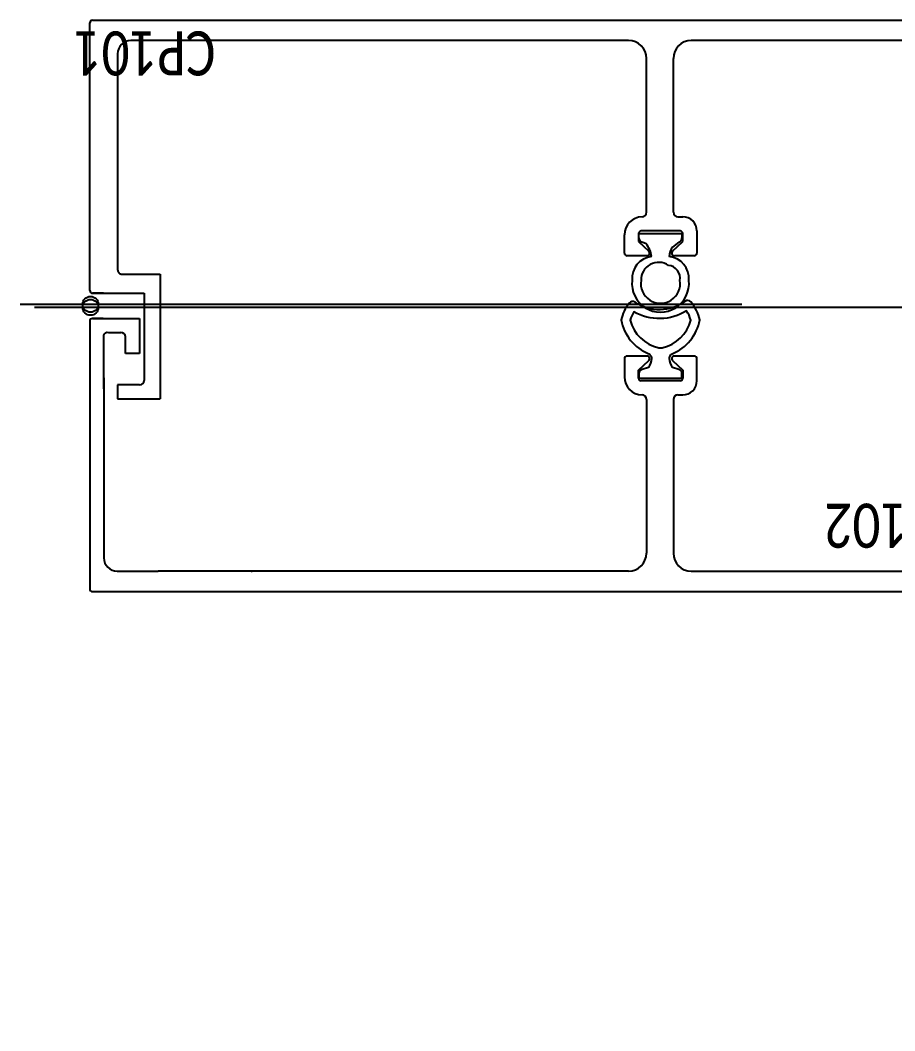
# Model space of a CAD drawing. Header units: millimetres. Extents: x 182 to 305, y 81 to 164.
# Drawn here: x 260.941 to 261.04, y 108.7479 to 108.8623 of the extents above; entities that cross this region are included whole.
import ezdxf

# ---------------------------------------------------------------- set-up
doc = ezdxf.new("R2010")
doc.units = ezdxf.units.MM
doc.linetypes.add('ACAD_ISO04W100', pattern=[30.5, 24, -3, 0.5, -3])
for name, color, linetype in [('Cascio-Accesorios', 7, 'Continuous'), ('Cascio-Perfil', 7, 'Continuous'), ('Cascio-Perfil Crudo', 7, 'Continuous'), ('Cascio-Silicona', 7, 'Continuous')]:
    doc.layers.add(name, color=color, linetype=linetype)
doc.layers.add('Cascio-vidrio', color=7, linetype='Continuous', lineweight=9)
doc.styles.add('ROMANS', font='calibri.ttf', dxfattribs={"width": 0.8})

# ---------------------------------------------------------------- blocks, each defined once
blk = doc.blocks.new('A$C374C1684')
at = {"layer": 'Cascio-Accesorios', "color": 8, "ltscale": 5}
for p, q in [((1.363453, 14.473651, -45100.158411), (5.869489, 14.473651, -45100.158411)), ((0.731875, 2.684201, -45100.158411), (0.731875, 12.789444, -45100.158411)), ((0.731875, 12.789444, -45100.158411), (0.731875, 11.105237, -45100.158411)), ((6.501067, 2.684201, -45100.158411), (6.501067, 12.789444, -45100.158411)), ((6.501067, 12.789444, -45100.158411), (6.501067, 11.105237, -45100.158411)), ((6.501067, 2.684201, -45100.158411), (6.501067, 12.789444, -45100.158411)), ((6.501067, 12.789444, -45100.158411), (6.501067, 11.105237, -45100.158411)), ((0.731875, 3.736831, -45100.158411), (0.731875, 11.736815, -45100.158411)), ((6.501067, 3.736831, -45100.158411), (6.501067, 11.736815, -45100.158411)), ((6.501067, 3.736831, -45100.158411), (6.501067, 11.736815, -45100.158411)), ((1.363453, 11.105237, -45100.158411), (5.869489, 11.105237, -45100.158411)), ((0.731875, 4.368408, -45100.158411), (0.731875, 2.684201, -45100.158411)), ((1.363453, 4.368408, -45100.158411), (5.869489, 4.368408, -45100.158411)), ((6.501067, 4.368408, -45100.158411), (6.501067, 2.684201, -45100.158411)), ((6.501067, 4.368408, -45100.158411), (6.501067, 2.684201, -45100.158411)), ((1.363453, 0.999994, -45100.158411), (5.869489, 0.999994, -45100.158411))]:
    blk.add_line(p, q, dxfattribs=at)
at = {"layer": 'Cascio-Accesorios', "color": 8, "ltscale": 5, "elevation": -45100.158411}
blk.add_lwpolyline([(0.749997, 15.473649), (-2e-06, 15.473649), (-2e-06, -4e-06), (0.749997, -4e-06)], close=True, dxfattribs=at)
at = {"layer": 'Cascio-Accesorios', "color": 8, "ltscale": 5}
for centre, radius, start, end in [((3.293274, 12.789444, -45100.158411), 2.561398385964991, 138.88791, 221.11209), ((3.939669, 12.789444, -45100.158411), 2.561398385964991, 318.88791, 41.11209), ((10.030102, 7.736823, -45100.158411), 9.29822701754498, 158.760689, 201.239311), ((1.363453, 11.105237, -45100.158411), 5.35e-14, 90, 352.224181), ((5.869489, 11.105237, -45100.158411), 5.35e-14, 187.775819, 90), ((-2.79716, 7.736823, -45100.158411), 9.29822701754498, 338.760689, 21.239311), ((3.293274, 2.684201, -45100.158411), 2.561398385965, 138.88791, 221.11209), ((3.939669, 2.684201, -45100.158411), 2.561398385965, 318.88791, 41.11209)]:
    blk.add_arc(centre, radius, start, end, dxfattribs=at)
blk = doc.blocks.new('bulon 7.95x32')
at = {"layer": 'Cascio-Accesorios', "color": 8, "lineweight": 9, "ltscale": 5}
for p, q in [((-0.594381, 6.976516), (-5.907895, 6.976516)), ((-6.502276, 5.226516), (-6.502276, -5.066151)), ((0, 5.066151), (0, -5.066151)), ((-0.594381, 3.476516), (-5.907895, 3.476516)), ((31.65, 3.951518, 178402.451728), (0, 3.951522)), ((32, 3.601518, 168490.710426), (0, 3.601522)), ((31.65, 3.951518, 168490.710426), (32, 3.601518, 168490.710426)), ((32, -3.648486, -168490.710426), (32, 3.601518, 168490.710426)), ((-0.594381, -3.523484), (-5.907895, -3.523484)), ((32, -3.648486, 168490.710426), (0, -3.64849)), ((31.65, -3.998486, 178402.451728), (0, -3.99849)), ((31.65, -3.998486, 168490.710426), (32, -3.648486, 168490.710426)), ((-0.594381, -7.023484), (-5.907895, -7.023484))]:
    blk.add_line(p, q, dxfattribs=at)
blk.add_lwpolyline([(0, -7.5), (1, -7.5), (1, 7.5), (0, 7.5)], close=True, dxfattribs=at)
for centre, radius, start, end in [((-3.628878, 5.226516), 2.873398579991203, 142.480248, 217.519752), ((-2.873399, 5.226516), 2.873398579991203, 322.480248, 37.519752), ((4.084644, -0.023484), 10.58776801368911, 160.696615, 199.303385), ((-10.58692, -0.023484), 10.58776801368911, 340.696615, 19.303385), ((-3.665039, -5.273484), 2.844802801618548, 142.03668, 217.96332)]:
    blk.add_arc(centre, radius, start, end, dxfattribs=at)
at = {"layer": 'Cascio-Accesorios', "color": 8, "ltscale": 10}
blk.add_arc((-4.224417, 3.279967), 5.02e-14, 90, 352.224181, dxfattribs=at)
at = {"layer": 'Cascio-Accesorios', "color": 8}
blk.add_arc((-2.837237, -5.273484), 2.844802801618548, 322.03668, 37.96332, dxfattribs=at)
blk = doc.blocks.new('U 20x20-JL')
at = {"layer": 'Cascio-Perfil Crudo'}
blk.add_lwpolyline([(-20, 1.5), (0, 1.5), (0, 0), (-18.5, 0), (-18.5, -17), (0, -17), (0, -18.5), (-20, -18.5)], close=True, dxfattribs=at)
blk = doc.blocks.new('DVH 6+12+4-4')
at = {"layer": 'Cascio-vidrio', "lineweight": 5}
h = blk.add_hatch(dxfattribs=at)
h.set_pattern_fill('AR-SAND', color=9, scale=0.025, style=0)
h.set_pattern_definition([(217.5, (241.7351618146152, 295.972306516208), (0.0400007823996012, -1.223533093323355), [0, -0.9652, 0, -1.079499999999999, 0, -1.031875]), (187.5, (241.7351618146152, 295.972306516208), (-1.123808207845007, -1.792062751420885), [0, -0.5206999999999989, 0, -0.8699499999999989, 0, -0.3333749999999995]), (147.4999999999999, (242.5162118112296, 295.972306516208), (-1.977480925603646, -0.0035929616963642), [0, -0.3174999999999998, 0, -1.142999999999998, 0, -1.492249999999999]), (137.5, (242.5162118112296, 295.972306516208), (-1.908891131180743, -0.5573233081430404), [0, -0.15875, 0, -0.7493, 0, -0.8572500000000001])])
h.paths.add_polyline_path([(-20.7599999962747, -5.200000002793784), (-20.7599999962747, 0.8000000000001817), (-8.759999999999991, 0.8000000000001817), (-8.759999999999991, -5.200000002793784), (-11.7599999962747, -3.20000000093114), (-17.75999999999999, -3.20000000093114)])
at = {"layer": 'Cascio-vidrio', "ltscale": 0.8}
h = blk.add_hatch(color=9, dxfattribs=at)
h.dxf.hatch_style = 1
h.paths.add_polyline_path([(-4.759999999999991, -96.52103548087601), (-4, -96.52103548087601), (-4, 0), (-4.759999999999991, 0)])
at = {"layer": 'Cascio-vidrio', "lineweight": 5}
h = blk.add_hatch(dxfattribs=at)
h.set_pattern_fill('HONEY', color=9, scale=7.5, style=0)
h.set_pattern_definition([(180, (-1247.152915453762, -7950.731343706883), (-1.40625, 0.8118988125000001), [0.9375000000000008, -1.875]), (59.99999999999996, (-1247.152915453762, -7950.731343706883), (1.406249996927418, 0.8118988178218666), [0.9374999999999976, -1.874999999999993]), (120, (-1247.152915453762, -7950.731343706883), (-3.0725814e-09, 1.623797630321865), [-1.874999999999995, 0.9374999999999984])])
h.paths.add_polyline_path([(-11.91138781815766, -3.699999999999818), (-17.60861218184231, -3.699999999999818), (-20.2599999962747, -5.467591882496889), (-20.2599999962747, -11.70000000093114), (-9.259999999999991, -11.70000000093114), (-9.259999999999991, -5.467591882496889)])
at = {"layer": 'Cascio-vidrio', "color": 9, "ltscale": 0.8}
for p, q in [((-25.76, -96.521035), (-25.76, 0.8)), ((-24.76, -96.521035), (-24.76, 0.8)), ((-23.76, -96.521035), (-23.76, 0.8)), ((-22.76, -96.521035), (-22.76, 0.8)), ((-21.76, -96.521035), (-21.76, 0.8)), ((-7.76, -96.521035), (-7.76, 0.8)), ((-6.76, -96.521035), (-6.76, 0.8)), ((-5.76, -96.521035), (-5.76, 0.8)), ((-3, -96.521035), (-3, 0.8)), ((-2, -96.521035), (-2, 0.8)), ((-1, -96.521035), (-1, 0.8))]:
    blk.add_line(p, q, dxfattribs=at)
at = {"layer": 'Cascio-vidrio', "lineweight": 5}
blk.add_line((-7.76, 0.8), (-21.56, 0.8), dxfattribs=at)
at = {"layer": 'Cascio-vidrio', "lineweight": 13}
for p, q in [((-17.76, -3.2), (-20.76, -5.2)), ((-17.76, -3.2), (-11.76, -3.2)), ((-11.76, -3.2), (-8.76, -5.2)), ((-17.608612, -3.7), (-20.26, -5.467592)), ((-17.608612, -3.7), (-11.911388, -3.7)), ((-11.911388, -3.7), (-9.26, -5.467592)), ((-20.76, -12.2), (-20.76, -5.2)), ((-20.26, -11.7), (-20.26, -5.467592)), ((-9.26, -5.467592), (-9.26, -11.7)), ((-8.76, -5.2), (-8.76, -12.2)), ((-8.76, -12.2), (-20.76, -12.2)), ((-9.26, -11.7), (-20.26, -11.7))]:
    blk.add_line(p, q, dxfattribs=at)
at = {"layer": 'Cascio-vidrio', "ltscale": 0.8}
for points in [[(-26.76, -96.521035), (-26.76, 0), (-25.96, 0.8), (-21.56, 0.8), (-20.76, 0), (-20.76, -96.521035)], [(-8.76, -96.521035), (-8.76, 0), (-7.96, 0.8), (-5.56, 0.8), (-4.76, 0), (-4.76, -96.521035)], [(0, -96.521035), (0, 0), (-0.8, 0.8), (-3.2, 0.8), (-4, 0), (-4, -96.521035)]]:
    blk.add_lwpolyline(points, dxfattribs=at)
at = {"layer": 'Cascio-vidrio', "color": 9, "ltscale": 0.8}
blk.add_lwpolyline([(-4.76, -96.521035), (-4.76, 0), (-4, 0), (-4, -96.521035)], dxfattribs=at)
blk = doc.blocks.new('A$C563B6C09')
at = {"layer": 'Cascio-Accesorios'}
h = blk.add_hatch(dxfattribs=at)
h.set_pattern_fill('ANSI33', color=8, scale=5.079944, angle=135, style=0)
h.set_pattern_definition([(7e-15, (72753.01246871294, -14790.05700748576), (2e-16, -1.26998602911885), []), (7e-15, (72753.64746172645, -14789.42201447227), (2e-16, -1.26998602911885), [0.6349930145594253, -0.3174965072797126])])
h.paths.add_polyline_path([(73.15357772168403, 27.6529555413963), (80.26549948474616, 27.6529555413963), (80.26549948474616, 34.67277338148051), (73.15357772168403, 34.67277338148051)])
at = {"layer": 'Cascio-Silicona'}
h = blk.add_hatch(dxfattribs=at)
h.set_pattern_fill('AR-SAND', color=256, scale=0.507994, style=0)
h.set_pattern_definition([(142.5, (72753.01246871294, -14790.05700748576), (0.0320002738905932, 0.9788157068883356), [0, -0.7721515057042612, 0, -0.8635904998008181, 0, -0.8254909189272529]), (172.5, (72753.01246871294, -14790.05700748576), (-0.8990366761400013, 1.433634429989801), [0, -0.4165554175509829, 0, -0.6959523439571301, 0, -0.2666970661149586]), (212.5, (72753.63730183928, -14790.05700748576), (-1.581966662847426, 0.0028747675719924), [0, -0.25399720582377, 0, -0.9143899409655722, 0, -1.193786867371718]), (222.5, (72753.63730183928, -14790.05700748576), (-1.52709551582772, 0.4458542822261965), [0, -0.126998602911885, 0, -0.5994334057440974, 0, -0.6857924557241794])])
h.paths.add_polyline_path([(80.26549948474616, 27.6529555413963), (97.35331150562608, 27.6529555413963), (97.35331150562608, 34.67277338148051), (80.26549948474616, 34.67277338148051)])
for centre, radius in [((105.65322, 274.588948), 0.8951173252639819), ((105.65322, 274.587629), 0.8951074783792398), ((105.65322, 0.895036), 0.8951173252639819), ((105.65322, 0.895408), 0.8951074783792398)]:
    blk.add_circle(centre, radius)
at = {"layer": 'Cascio-Accesorios'}
blk.add_line((73.153578, 34.97277), (73.153578, 27.652956), dxfattribs=at)
for points in [[(99.53394, 211.111887, -0.099387), (98.49759, 211.450501), (98.282937, 212.170028, 0.331632), (97.803809, 212.527086), (97.315155, 212.527086), (97.315155, 207.659822), (97.803809, 207.659822, 0.331632), (98.282937, 208.01688), (98.49759, 208.736407, -0.099387), (99.53394, 209.075021, -0.336481), (100.055069, 208.768644, 0.253762), (103.89775, 205.643503, 0.126459), (105.923964, 206.660143, 0.392085), (105.996447, 207.335949, -0.321125), (105.889252, 212.965575, 0.392085), (105.791096, 213.638132, 0.116798), (103.89775, 214.543405, 0.254204), (100.055069, 211.418264, -0.336481)], [(100.752756, 209.885986, 0.29008), (103.881746, 206.669115, 0.08071), (104.917093, 207.145584, -0.275129), (104.803434, 213.114713, 0.071164), (103.881356, 213.517901, 0.291061), (100.75217, 210.29401, 0.10309)], [(99.53394, 91.111887, -0.099387), (98.49759, 91.450501), (98.282937, 92.170028, 0.331632), (97.803809, 92.527086), (97.315155, 92.527086), (97.315155, 87.659822), (97.803809, 87.659822, 0.331632), (98.282937, 88.01688), (98.49759, 88.736407, -0.099387), (99.53394, 89.075021, -0.336481), (100.055069, 88.768644, 0.253762), (103.89775, 85.643503, 0.126459), (105.923964, 86.660143, 0.392085), (105.996447, 87.335949, -0.321125), (105.889252, 92.965575, 0.392085), (105.791096, 93.638132, 0.116798), (103.89775, 94.543405, 0.254204), (100.055069, 91.418264, -0.336481)], [(100.752756, 89.885986, 0.29008), (103.881746, 86.669115, 0.08071), (104.917093, 87.145584, -0.275129), (104.803434, 93.114713, 0.071164), (103.881356, 93.517901, 0.291061), (100.75217, 90.29401, 0.10309)]]:
    blk.add_lwpolyline(points, format="xyb", close=True, dxfattribs=at)
blk.add_lwpolyline([(73.153578, 27.652956), (80.265499, 27.652956), (80.265499, 34.672773), (73.153578, 34.672773)], close=True, dxfattribs=at)
at = {"layer": 'Cascio-Perfil', "color": 8, "linetype": 'ACAD_ISO04W100', "ltscale": 0.5}
blk.add_line((105.65322, 0.895036), (105.65322, 282.544312), dxfattribs=at)
at = {"layer": 'Cascio-Perfil'}
for p, q in [((104.05322, 274.372773), (104.05322, 269.045798)), ((100.078252, 269.045798), (100.078252, 270.645781)), ((100.078252, 270.645781), (101.98322, 270.645781)), ((104.05322, 269.045798), (100.078252, 269.045798)), ((75.45322, 213.717643), (75.45322, 266.922773)), ((99.503288, 214.172119), (97.435311, 214.172119)), ((99.803285, 211.617951), (99.803285, 213.872122)), ((94.895902, 211.685666), (77.48553, 211.685666)), ((97.003315, 207.872188), (97.003315, 212.27214)), ((97.303312, 212.572136), (98.203302, 212.572136)), ((98.203302, 212.572136), (99.283884, 211.413354)), ((94.895339, 208.637699), (77.48553, 208.637699)), ((99.283884, 208.730974), (98.203302, 207.572191)), ((99.803285, 206.272206), (99.803285, 208.526377)), ((95.403333, 208.129705), (95.403333, 207.572191)), ((98.203302, 207.572191), (97.303312, 207.572191)), ((97.003315, 205.972209), (99.503288, 205.972209)), ((-0.000466, 154.672773), (73.45322, 154.672773)), ((-0.000466, 154.672773), (73.45322, 154.672773)), ((75.899334, 154.672773), (95.298939, 154.672773)), ((75.45322, 93.717643), (75.45322, 146.922773)), ((99.503288, 94.172119), (97.435311, 94.172119)), ((99.803285, 91.617951), (99.803285, 93.872122)), ((94.895902, 91.685666), (77.48553, 91.685666)), ((97.003315, 87.872188), (97.003315, 92.27214)), ((97.303312, 92.572136), (98.203302, 92.572136)), ((98.203302, 92.572136), (99.283884, 91.413354)), ((94.895339, 88.637699), (77.48553, 88.637699)), ((95.403333, 88.129705), (95.403333, 87.572191)), ((99.283884, 88.730974), (98.203302, 87.572191)), ((99.803285, 86.272206), (99.803285, 88.526377)), ((98.203302, 87.572191), (97.303312, 87.572191)), ((97.003315, 85.972209), (99.503288, 85.972209)), ((-0.000466, 34.672773), (73.45322, 34.672773)), ((75.899334, 34.672773), (95.298939, 34.672773))]:
    blk.add_line(p, q, dxfattribs=at)
at = {"layer": 'Cascio-Perfil', "color": 9, "linetype": 'ACAD_ISO04W100', "ltscale": 0.5}
blk.add_line((105.65322, 0.895408), (105.65322, 180.75199), dxfattribs=at)
at = {"layer": 'Cascio-Perfil'}
for points in [[(104.05322, 273.172773), (104.05322, 274.372773, 0.414214), (103.75322, 274.672773), (73.45322, 274.672773, 0.414214), (73.15322, 274.372773), (73.15322, 154.972773, 0.414214), (73.45322, 154.672773), (75.899334, 154.672773)], [(97.3299, 273.072773), (76.95322, 273.072773, 0.414214), (75.45322, 271.572773), (75.45322, 266.922773)], [(96.10322, 273.072773), (102.18322, 273.072773, -0.414214), (102.48322, 272.572773), (102.48322, 271.145781)], [(95.75322, 157.472773), (78.45322, 157.472773, -0.414214), (75.45322, 160.472773), (75.45322, 173.272773)], [(95.75322, 154.672773), (73.45322, 154.672773, 0.414214), (73.15322, 154.372773), (73.15322, 34.972773, 0.414214), (73.45322, 34.672773), (75.899334, 34.672773)], [(95.75322, 153.072773), (76.95322, 153.072773, 0.414214), (75.45322, 151.572773), (75.45322, 146.922773)], [(99.528203, 37.472773), (78.45322, 37.472773, -0.414214), (75.45322, 40.472773), (75.45322, 53.272773)], [(95.298939, 34.672773), (106.953203, 34.672773, 0.414214), (107.253203, 34.972773), (107.253203, 50.264517)], [(104.453203, 50.264517), (104.453203, 40.472773, -0.414214), (101.453203, 37.472773), (99.528203, 37.472773)]]:
    blk.add_lwpolyline(points, format="xyb", dxfattribs=at)
for points in [[(75.45322, 256.322773), (75.35322, 256.422773)], [(75.453552, 206.605721), (75.45322, 173.272773)], [(79.007107, 154.672773), (81.757484, 154.672773)], [(79.0074, 154.672773), (81.757747, 154.672773)], [(95.298939, 154.672773), (95.75322, 154.672773)], [(97.3299, 153.072773), (97.25322, 153.072773)], [(75.45322, 136.322773), (75.35322, 136.422773)], [(75.453552, 86.605721), (75.45322, 53.272773)], [(107.253203, 50.264517), (104.453203, 50.264517)], [(79.007107, 34.672773), (81.757484, 34.672773)], [(79.0074, 34.672773), (81.757747, 34.672773)]]:
    blk.add_lwpolyline(points, dxfattribs=at)
at = {"layer": 'Cascio-Perfil', "color": 1}
for points in [[(95.75322, 163.172773), (78.45322, 163.172773), (78.45322, 157.472773), (95.75322, 157.472773)], [(95.112556, 146.172773), (78.45322, 146.172773), (78.45322, 153.072773), (95.112556, 153.072773)]]:
    blk.add_lwpolyline(points, close=True, dxfattribs=at)
at = {"layer": 'Cascio-Perfil'}
for centre, radius, start, end in [((101.98322, 271.145781), 0.5, 270, 0), ((97.435311, 212.140141), 2.03197764659016, 90, 178.792653), ((99.503288, 213.872122), 0.2999966997979081, 360, 90), ((77.48553, 213.717643), 2.03197764659016, 180, 270), ((94.895902, 212.19366), 0.5079944116475402, 270, 358.792653), ((97.303312, 212.27214), 0.2999966997979081, 90, 180), ((99.503288, 211.617951), 0.299996699794957, 223, 0), ((77.48553, 206.605721), 2.03197764659016, 90, 180), ((94.895339, 208.129705), 0.5079944116475402, 0, 90), ((99.503288, 208.526377), 0.2999966997979081, 360, 137), ((97.003315, 207.572191), 1.599982398946815, 180, 270), ((97.303312, 207.872188), 0.2999966997979081, 180, 270), ((99.503288, 206.272206), 0.2999966997997561, 270, 0), ((97.435311, 92.140141), 2.03197764659016, 90, 178.792653), ((99.503288, 93.872122), 0.2999966997979081, 360, 90), ((77.48553, 93.717643), 2.03197764659016, 180, 270), ((94.895902, 92.19366), 0.5079944116475402, 270, 358.792653), ((97.303312, 92.27214), 0.2999966997979081, 90, 180), ((99.503288, 91.617951), 0.299996699794957, 223, 0), ((77.48553, 86.605721), 2.03197764659016, 90, 180), ((94.895339, 88.129705), 0.5079944116475402, 0, 90), ((99.503288, 88.526377), 0.2999966997979081, 360, 137), ((97.003315, 87.572191), 1.599982398946815, 180, 270), ((97.303312, 87.872188), 0.2999966997979081, 180, 270), ((99.503288, 86.272206), 0.2999966997997561, 270, 0)]:
    blk.add_arc(centre, radius, start, end, dxfattribs=at)
at = {"layer": 'Cascio-Silicona', "color": 1}
blk.add_lwpolyline([(80.265499, 27.652956), (97.353312, 27.652956), (97.353312, 34.672773), (80.265499, 34.672773)], close=True, dxfattribs=at)
at = {"xscale": -0.999919, "yscale": 0.999919, "zscale": 0.999919, "rotation": 270}
blk.add_blockref('DVH 6+12+4-4', (96.85528, 27.652878), dxfattribs=at)
at = {"layer": 'Cascio-Perfil', "xscale": 0.999998, "yscale": 0.999998, "zscale": 0.999998, "rotation": 90}
blk.add_blockref('bulon 7.95x32', (87.612571, 143.672775), dxfattribs=at)
at = {"layer": 'Cascio-Perfil', "rotation": 90}
blk.add_blockref('A$C374C1684', (95.408268, 164.672773), dxfattribs=at)
at = {"layer": 'Cascio-Perfil', "xscale": -1}
blk.add_blockref('U 20x20-JL', (77.25322, 163.172773), dxfattribs=at)
at = {"layer": 'Defpoints', "char_height": 5, "width": 31.594594, "attachment_point": 1, "rotation": 90, "style": 'ROMANS'}
for insert in [(78.103784, 175.50039), (78.103784, 55.50039)]:
    blk.add_mtext('CP102', dxfattribs=dict(at, insert=insert))
blk = doc.blocks.new('CP102-Doble')
blk.add_blockref('A$C563B6C09', (-105.65322, -0.895036))

msp = doc.modelspace()

# ---------------------------------------------------------------- linework, layer by layer
at = {"color": 252}
for centre, radius in [((260.949002, 108.829765, -1322.203034), 0.000895117325264), ((260.949002, 108.829765, -1322.203034), 0.000895117325264), ((260.949003, 108.829765, -1322.203034), 0.0008951074783792), ((260.949003, 108.829765, -1322.203034), 0.0008951074783792)]:
    msp.add_circle(centre, radius, dxfattribs=at)
at = {"layer": 'Cascio-Accesorios', "color": 252}
for p, q in [((261.011063, 108.837641, -1322.203034), (261.011063, 108.83813, -1322.203034)), ((261.011063, 108.83813, -1322.203034), (261.015931, 108.83813, -1322.203034)), ((261.011063, 108.837641, -1322.203034), (261.011063, 108.83813, -1322.203034)), ((261.011063, 108.83813, -1322.203034), (261.015931, 108.83813, -1322.203034)), ((261.011063, 108.837641, -1322.203034), (261.011063, 108.83813, -1322.203034)), ((261.011063, 108.83813, -1322.203034), (261.015931, 108.83813, -1322.203034)), ((261.011063, 108.837641, -1322.203034), (261.011063, 108.83813, -1322.203034)), ((261.011063, 108.83813, -1322.203034), (261.015931, 108.83813, -1322.203034)), ((261.015931, 108.83813, -1322.203034), (261.015931, 108.837641, -1322.203034)), ((261.015931, 108.83813, -1322.203034), (261.015931, 108.837641, -1322.203034)), ((261.015931, 108.83813, -1322.203034), (261.015931, 108.837641, -1322.203034)), ((261.015931, 108.83813, -1322.203034), (261.015931, 108.837641, -1322.203034)), ((261.011871, 108.836947, -1322.203034), (261.011421, 108.837162, -1322.203034)), ((261.011871, 108.836947, -1322.203034), (261.011421, 108.837162, -1322.203034)), ((261.011871, 108.836947, -1322.203034), (261.011421, 108.837162, -1322.203034)), ((261.011871, 108.836947, -1322.203034), (261.011421, 108.837162, -1322.203034)), ((261.015574, 108.837162, -1322.203034), (261.014854, 108.836597, -1322.203034)), ((261.015574, 108.837162, -1322.203034), (261.014854, 108.836597, -1322.203034)), ((261.015574, 108.837162, -1322.203034), (261.014854, 108.836597, -1322.203034)), ((261.015574, 108.837162, -1322.203034), (261.014854, 108.836597, -1322.203034)), ((261.012497, 108.835517, -1322.203034), (261.012497, 108.835529, -1322.203034)), ((261.012497, 108.835517, -1322.203034), (261.012497, 108.835529, -1322.203034)), ((261.012497, 108.835517, -1322.203034), (261.012497, 108.835529, -1322.203034)), ((261.012497, 108.835517, -1322.203034), (261.012497, 108.835529, -1322.203034)), ((261.014497, 108.835529, -1322.203034), (261.014497, 108.835517, -1322.203034)), ((261.014497, 108.835529, -1322.203034), (261.014497, 108.835517, -1322.203034))]:
    msp.add_line(p, q, dxfattribs=at)
for centre, radius, start, end in [((261.011563, 108.837641, -1322.203034), 0.0004999944996668, 180, 253.388791), ((261.011563, 108.837641, -1322.203034), 0.0004999944753264, 179.999997, 253.38879), ((261.011563, 108.837641, -1322.203034), 0.0004999944996668, 180, 253.388791), ((261.011563, 108.837641, -1322.203034), 0.0004999944753264, 179.999997, 253.38879), ((261.015431, 108.837641, -1322.203034), 0.0004999944996653, 286.611209, 0), ((261.015431, 108.837641, -1322.203034), 0.0004999944940209, 286.611209, 3e-06), ((261.015431, 108.837641, -1322.203034), 0.0004999944996653, 286.611209, 0), ((261.015431, 108.837641, -1322.203034), 0.0004999944940209, 286.611209, 3e-06), ((261.009457, 108.835034, -1322.203034), 0.0030802310157978, 9.246671, 38.390334), ((261.009457, 108.835034, -1322.203034), 0.0030802310281595, 9.24667, 38.390334), ((261.009457, 108.835034, -1322.203034), 0.0030802310157978, 9.246671, 38.390334), ((261.009457, 108.835034, -1322.203034), 0.0030802310281595, 9.24667, 38.390334), ((261.016147, 108.835572, -1322.203034), 0.0016500560488386, 141.561633, 181.474496), ((261.016147, 108.835572, -1322.203034), 0.0016500560315904, 141.561633, 181.898091), ((261.016147, 108.835572, -1322.203034), 0.0016500560488386, 141.561633, 181.474496), ((261.016147, 108.835572, -1322.203034), 0.0016500560315904, 141.561633, 181.898091), ((261.01276, 108.833047, -1322.203034), 0.002483892353512, 96.085884, 185.257091), ((261.01276, 108.833047, -1322.203034), 0.0024838923677768, 96.085884, 185.257091), ((261.01276, 108.833047, -1322.203034), 0.002483892353512, 96.085884, 185.257091), ((261.01276, 108.833047, -1322.203034), 0.0024838923677768, 96.085884, 185.257091), ((261.014234, 108.833047, -1322.203034), 0.0024837100844448, 354.738187, 83.912842), ((261.014234, 108.833047, -1322.203034), 0.0024837100844448, 354.738187, 83.912842), ((261.014234, 108.833047, -1322.203034), 0.0024837100805675, 354.738187, 83.904514), ((261.014234, 108.833047, -1322.203034), 0.0024837100805675, 354.738187, 83.904514), ((261.013286, 108.832873, -1322.203034), 0.001991763308413, 55.830726, 181.720103), ((261.013286, 108.832873, -1322.203034), 0.001991763308413, 55.830726, 181.720103), ((261.014234, 108.833047, -1322.203034), 0.00148371007692, 350.931519, 83.38634), ((261.014234, 108.833047, -1322.203034), 0.00148371007692, 350.931519, 83.38634), ((261.013497, 108.832461, -1322.203034), 0.0032299604307653, 173.622975, 6.377025), ((261.013497, 108.832461, -1322.203034), 0.0032299604307653, 173.622975, 6.377025), ((261.013497, 108.832461, -1322.203034), 0.0032299604307653, 173.622975, 6.377025), ((261.013497, 108.832461, -1322.203034), 0.0032299604307653, 173.622975, 6.377025), ((261.013497, 108.832461, -1322.203034), 0.0022299604178925, 170.901528, 9.099625), ((261.013497, 108.832461, -1322.203034), 0.0022299604178925, 170.901528, 9.099625)]:
    msp.add_arc(centre, radius, start, end, dxfattribs=at)
at = {"layer": 'Cascio-Perfil', "color": 252}
for p, q in [((260.948919, 108.831665, -1322.203034), (260.948919, 108.861965, -1322.203034)), ((260.948919, 108.831665, -1322.203034), (260.948919, 108.861965, -1322.203034)), ((260.949219, 108.862265, -1322.203034), (261.068618, 108.862265, -1322.203034)), ((260.949219, 108.862265, -1322.203034), (261.068618, 108.862265, -1322.203034)), ((260.956669, 108.859965, -1322.203034), (260.953569, 108.859965, -1322.203034)), ((260.956669, 108.859965, -1322.203034), (260.953569, 108.859965, -1322.203034)), ((261.009873, 108.859965, -1322.203034), (260.956669, 108.859965, -1322.203034)), ((261.009873, 108.859965, -1322.203034), (260.956669, 108.859965, -1322.203034)), ((261.050318, 108.859965, -1322.203034), (261.016985, 108.859965, -1322.203034)), ((261.050318, 108.859965, -1322.203034), (261.016985, 108.859965, -1322.203034)), ((260.952069, 108.858465, -1322.203034), (260.952069, 108.834028, -1322.203034)), ((260.952069, 108.858465, -1322.203034), (260.952069, 108.834028, -1322.203034)), ((261.011905, 108.840522, -1322.203034), (261.011905, 108.857933, -1322.203034)), ((261.011905, 108.840522, -1322.203034), (261.011905, 108.857933, -1322.203034)), ((261.014953, 108.840523, -1322.203034), (261.014953, 108.857933, -1322.203034)), ((261.014953, 108.840523, -1322.203034), (261.014953, 108.857933, -1322.203034)), ((261.015461, 108.840015, -1322.203034), (261.016018, 108.840015, -1322.203034)), ((261.015461, 108.840015, -1322.203034), (261.016018, 108.840015, -1322.203034)), ((261.009418, 108.835915, -1322.203034), (261.009418, 108.837983, -1322.203034)), ((261.009418, 108.835915, -1322.203034), (261.009418, 108.837983, -1322.203034)), ((261.011018, 108.838115, -1322.203034), (261.011018, 108.837215, -1322.203034)), ((261.011018, 108.838115, -1322.203034), (261.011018, 108.837215, -1322.203034)), ((261.015718, 108.838415, -1322.203034), (261.011318, 108.838415, -1322.203034)), ((261.015718, 108.838415, -1322.203034), (261.011318, 108.838415, -1322.203034)), ((261.016018, 108.837215, -1322.203034), (261.016018, 108.838115, -1322.203034)), ((261.016018, 108.837215, -1322.203034), (261.016018, 108.838115, -1322.203034)), ((261.017618, 108.838415, -1322.203034), (261.017618, 108.835915, -1322.203034)), ((261.017618, 108.838415, -1322.203034), (261.017618, 108.835915, -1322.203034)), ((261.011018, 108.837215, -1322.203034), (261.012177, 108.836134, -1322.203034)), ((261.011018, 108.837215, -1322.203034), (261.012177, 108.836134, -1322.203034)), ((261.01486, 108.836134, -1322.203034), (261.016018, 108.837215, -1322.203034)), ((261.01486, 108.836134, -1322.203034), (261.016018, 108.837215, -1322.203034)), ((261.011973, 108.835615, -1322.203034), (261.009718, 108.835615, -1322.203034)), ((261.011973, 108.835615, -1322.203034), (261.009718, 108.835615, -1322.203034)), ((261.017318, 108.835615, -1322.203034), (261.015064, 108.835615, -1322.203034)), ((261.017318, 108.835615, -1322.203034), (261.015064, 108.835615, -1322.203034)), ((260.952569, 108.833528, -1322.203034), (260.956884, 108.833528, -1322.203034)), ((260.952569, 108.833528, -1322.203034), (260.956884, 108.833528, -1322.203034)), ((260.956884, 108.833528, -1322.203034), (260.956884, 108.8194, -1322.203034)), ((260.956884, 108.833528, -1322.203034), (260.956884, 108.8194, -1322.203034)), ((260.950469, 108.831365, -1322.203034), (260.949219, 108.831365, -1322.203034)), ((260.949219, 108.831365, -1322.203034), (260.955056, 108.831365, -1322.203034)), ((260.950469, 108.831365, -1322.203034), (260.949219, 108.831365, -1322.203034)), ((260.949219, 108.831365, -1322.203034), (260.955056, 108.831365, -1322.203034)), ((260.955056, 108.831365, -1322.203034), (260.955056, 108.821488, -1322.203034)), ((260.955056, 108.831365, -1322.203034), (260.955056, 108.821488, -1322.203034)), ((260.954556, 108.820988, -1322.203034), (260.952069, 108.820988, -1322.203034)), ((260.952069, 108.820988, -1322.203034), (260.952069, 108.8194, -1322.203034)), ((260.954556, 108.820988, -1322.203034), (260.952069, 108.820988, -1322.203034)), ((260.952069, 108.820988, -1322.203034), (260.952069, 108.8194, -1322.203034)), ((260.952069, 108.8194, -1322.203034), (260.956884, 108.8194, -1322.203034)), ((260.952069, 108.8194, -1322.203034), (260.956884, 108.8194, -1322.203034))]:
    msp.add_line(p, q, dxfattribs=at)
at = {"layer": 'Cascio-Perfil', "color": 252, "linetype": 'ACAD_ISO04W100', "ltscale": 0.5}
msp.add_line((261.222694, 108.829765, -1322.203034), (260.942648, 108.829765, -1322.203034), dxfattribs=at)
msp.add_line((261.222694, 108.829765, -1322.203034), (260.942648, 108.829765, -1322.203034), dxfattribs=at)
at = {"layer": 'Cascio-Perfil', "color": 252}
for centre, radius, start, end in [((260.949219, 108.861965, -1322.203034), 0.0002999966964126, 90, 180), ((260.949219, 108.861965, -1322.203034), 0.0002999966964126, 90, 180), ((260.953569, 108.858465, -1322.203034), 0.0015000000130385, 90, 179.999999), ((260.953569, 108.858465, -1322.203034), 0.0015000000130385, 90, 179.999999), ((261.009873, 108.857933, -1322.203034), 0.0020319776465902, 0, 90), ((261.009873, 108.857933, -1322.203034), 0.0020319776465902, 0, 90), ((261.016985, 108.857933, -1322.203034), 0.0020319776465902, 90, 180), ((261.016985, 108.857933, -1322.203034), 0.0020319776465902, 90, 180), ((261.01145, 108.837983, -1322.203034), 0.0020319776465902, 91.207347, 180), ((261.01145, 108.837983, -1322.203034), 0.0020319776465902, 91.207347, 180), ((261.011397, 108.840522, -1322.203034), 0.0005079944116475, 271.207348, 0), ((261.011397, 108.840522, -1322.203034), 0.0005079944116475, 271.207348, 0), ((261.015461, 108.840523, -1322.203034), 0.0005079944116475, 180, 270), ((261.015461, 108.840523, -1322.203034), 0.0005079944116475, 180, 270), ((261.016018, 108.838415, -1322.203034), 0.0015999823989468, 0, 90), ((261.016018, 108.838415, -1322.203034), 0.0015999823989468, 0, 90), ((261.011318, 108.838115, -1322.203034), 0.0002999966997979, 90, 180), ((261.011318, 108.838115, -1322.203034), 0.0002999966997979, 90, 180), ((261.015718, 108.838115, -1322.203034), 0.0002999966997979, 0, 90), ((261.015718, 108.838115, -1322.203034), 0.0002999966997979, 0, 90), ((261.009718, 108.835915, -1322.203034), 0.0002999966997979, 180, 270), ((261.009718, 108.835915, -1322.203034), 0.0002999966997979, 180, 270), ((261.011973, 108.835915, -1322.203034), 0.000299996699795, 270, 47.000002), ((261.011973, 108.835915, -1322.203034), 0.000299996699795, 270, 47.000002), ((261.015064, 108.835915, -1322.203034), 0.0002999966997979, 132.999998, 270), ((261.015064, 108.835915, -1322.203034), 0.0002999966997979, 132.999998, 270), ((261.017318, 108.835915, -1322.203034), 0.0002999966997998, 270, 0), ((261.017318, 108.835915, -1322.203034), 0.0002999966997998, 270, 0), ((260.952569, 108.834028, -1322.203034), 0.0004999999946449, 179.999997, 270), ((260.952569, 108.834028, -1322.203034), 0.0004999999946449, 179.999997, 270), ((260.949219, 108.831665, -1322.203034), 0.0002999966964126, 180, 270), ((260.949219, 108.831665, -1322.203034), 0.0002999966964126, 180, 270), ((260.954556, 108.821488, -1322.203034), 0.0005, 270, 0), ((260.954556, 108.821488, -1322.203034), 0.0005, 270, 0)]:
    msp.add_arc(centre, radius, start, end, dxfattribs=at)

# ---------------------------------------------------------------- block references
at = {"color": 252, "xscale": 0.001, "yscale": 0.001, "zscale": 0.001, "rotation": 90}
msp.add_blockref('CP102-Doble', (261.222694, 108.830106, -1322.203034), dxfattribs=at)

# ---------------------------------------------------------------- texts
at = {"layer": 'Defpoints', "insert": (260.963121, 108.856008, -1322.203034), "char_height": 0.005, "width": 0.031595, "attachment_point": 1, "rotation": 180, "style": 'ROMANS'}
msp.add_mtext('CP101', dxfattribs=at)
msp.add_mtext('CP101', dxfattribs=at)

doc.saveas('drawing.dxf')
